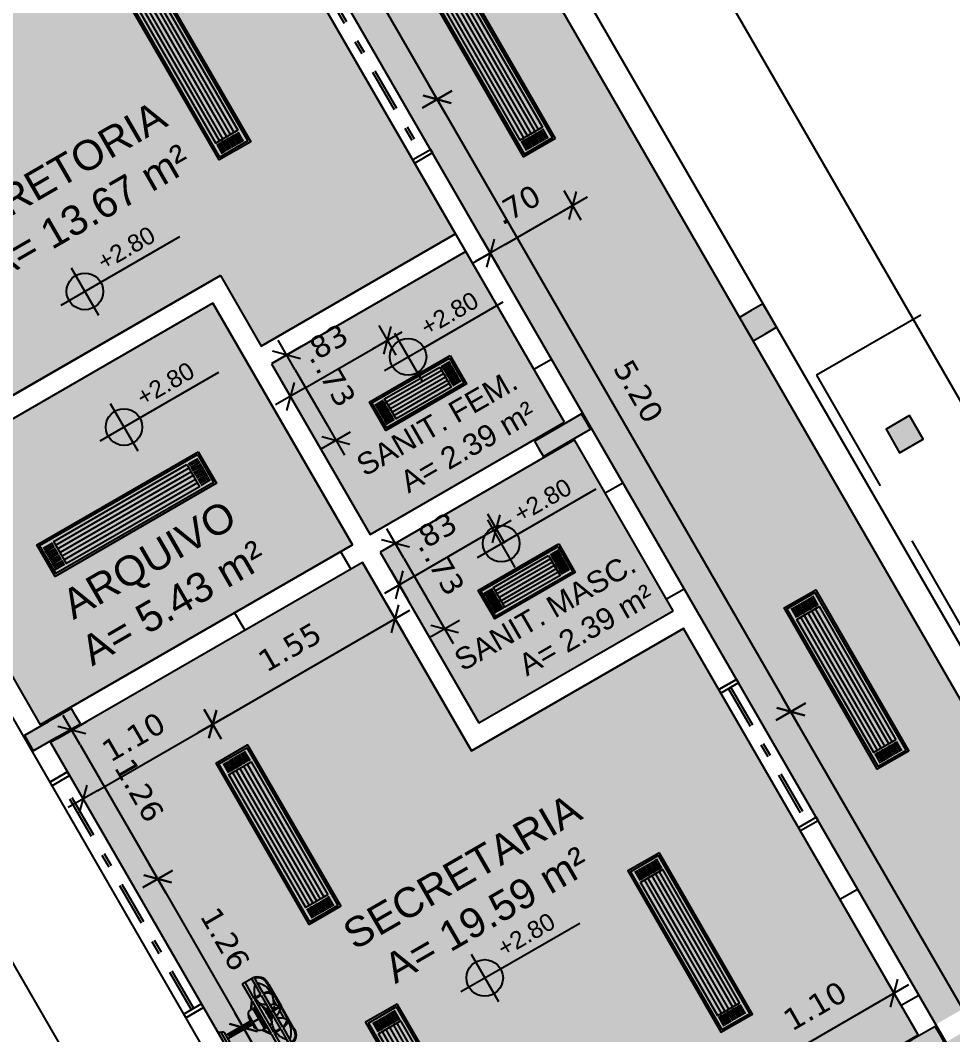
# Model space of a CAD drawing. Extents: x 38 to 175, y -50 to 32.
# Drawn here: x 65.8 to 72.66, y -12.17 to -4.71 of the extents above; entities that cross this region are included whole.
import ezdxf
from ezdxf.enums import TextEntityAlignment as Align

# ---------------------------------------------------------------- set-up
doc = ezdxf.new("R2010")
doc.units = 0
doc.header["$LTSCALE"] = 0.025
doc.header["$MEASUREMENT"] = 0
doc.linetypes.add('DASHDOT', pattern=[25.4, 12.7, -6.35, 0, -6.35])
doc.linetypes.add('TRACEJADO_G', pattern=[0.375, 0.25, -0.125])
doc.layers.get('0').update_dxf_attribs({"linetype": 'CONTINUOUS'})
doc.layers.get('DEFPOINTS').update_dxf_attribs({"linetype": 'CONTINUOUS'})
for name, color, linetype in [('A-COTAS', 1, 'CONTINUOUS'), ('A-FORRO', 3, 'CONTINUOUS'), ('A-PARED', 5, 'CONTINUOUS'), ('A-PARED-PISOS', 2, 'CONTINUOUS'), ('A-PAREDE', 5, 'CONTINUOUS'), ('A-PISOS-CTEL', 2, 'TRACEJADO_G'), ('A-PROJ ESQU', 1, 'DASHDOT'), ('A-SOLEIRA', 1, 'CONTINUOUS'), ('ACES-I', 251, 'CONTINUOUS'), ('ARQ-ALV-PROJEÇÃO', 8, 'CONTINUOUS'), ('ARQ-CTA-1_100', 1, 'CONTINUOUS'), ('ARQ-HTC', 9, 'CONTINUOUS'), ('ARQ-TXT-1_050', 2, 'CONTINUOUS'), ('ARQ-TXT-1_100', 2, 'CONTINUOUS'), ('BL-LUM-1', 1, 'CONTINUOUS'), ('BL-LUM-2', 2, 'CONTINUOUS'), ('BL-LUM-3', 3, 'CONTINUOUS'), ('BL-LUM-TXT', 2, 'CONTINUOUS'), ('EL-LEGENDA', 2, 'CONTINUOUS'), ('EL-LUMINÁRIAS', 3, 'CONTINUOUS')]:
    doc.layers.add(name, color=color, linetype=linetype)
doc.styles.add('A16-ESC50', font='arial.ttf', dxfattribs={"height": 0.08})
doc.styles.add('ESC-50-A20', font='arial.ttf', dxfattribs={"height": 0.1})
doc.styles.add('FNDE Texto Cota 0100', font='verdana.ttf', dxfattribs={"height": 0.16})
doc.dimstyles.new('FNDE 1-0100', dxfattribs={"dimscale": 2.5, "dimtxt": 0.16, "dimasz": 0.05, "dimexe": 0.15, "dimexo": 0.15, "dimgap": 0.05, "dimtad": 1, "dimzin": 4, "dimdsep": 46, "dimtxsty": 'FNDE Texto Cota 0100', "dimblk": 'tic', "dimcen": 0.15, "dimdle": 0.15, "dimse1": 1, "dimse2": 1, "dimclrd": 251, "dimclre": 251, "dimclrt": 256, "dimaunit": 1, "dimadec": 3, "dimazin": 0, "dimtfac": 1, "dimtix": 1, "dimtmove": 2, "dimatfit": 3, "dimldrblk": 'tic', "dimfxl": 0.15, "dimtvp": 1, "dimtolj": 1, "dimtzin": 0, "dimarcsym": 0})

# ---------------------------------------------------------------- blocks, each defined once
blk = doc.blocks.new('Lum-3320-sob')
at = {"layer": 'BL-LUM-1'}
for p, q in [((-0.6575, 0.09), (-0.5775, 0.09)), ((-0.6575, 0.075), (-0.5775, 0.075)), ((0.6575, 0.09), (0.5775, 0.09)), ((0.6575, 0.075), (0.5775, 0.075)), ((-0.6575, 0.06), (-0.5775, 0.06)), ((-0.6575, 0.045), (-0.5775, 0.045)), ((-0.6575, 0.03), (-0.5775, 0.03)), ((-0.6575, 0.015), (-0.5775, 0.015)), ((0.565, 0.062), (-0.565, 0.062)), ((0.565, 0.032), (-0.565, 0.032)), ((0.6575, 0.06), (0.5775, 0.06)), ((0.6575, 0.045), (0.5775, 0.045)), ((0.6575, 0.03), (0.5775, 0.03)), ((0.6575, 0.015), (0.5775, 0.015)), ((-0.6575, 0), (-0.5775, 0)), ((-0.6575, -0.015), (-0.5775, -0.015)), ((-0.6575, -0.03), (-0.5775, -0.03)), ((-0.6575, -0.045), (-0.5775, -0.045)), ((-0.6575, -0.06), (-0.5775, -0.06)), ((0.565, -0.032), (-0.565, -0.032)), ((0.565, -0.062), (-0.565, -0.062)), ((0.6575, 0), (0.5775, 0)), ((0.6575, -0.015), (0.5775, -0.015)), ((0.6575, -0.03), (0.5775, -0.03)), ((0.6575, -0.045), (0.5775, -0.045)), ((0.6575, -0.06), (0.5775, -0.06)), ((-0.6575, -0.075), (-0.5775, -0.075)), ((-0.6575, -0.09), (-0.5775, -0.09)), ((0.6575, -0.075), (0.5775, -0.075)), ((0.6575, -0.09), (0.5775, -0.09))]:
    blk.add_line(p, q, dxfattribs=at)
at = {"layer": 'BL-LUM-2'}
blk.add_line((0.565, 0), (-0.565, 0), dxfattribs=at)
for points in [[(0.67, 0.119), (0.67, -0.119), (-0.67, -0.119), (-0.67, 0.119)], [(0.565, 0.094), (0.565, -0.094), (-0.565, -0.094), (-0.565, 0.094)]]:
    blk.add_lwpolyline(points, close=True, dxfattribs=at)
at = {"layer": 'BL-LUM-3'}
blk.add_lwpolyline([(0.685, 0.134), (0.685, -0.134), (-0.685, -0.134), (-0.685, 0.134)], close=True, dxfattribs=at)
blk = doc.blocks.new('Lum-3320-sob-2x16')
at = {"layer": 'BL-LUM-1'}
for p, q in [((-0.3525, 0.09), (-0.2725, 0.09)), ((0.3525, 0.09), (0.2725, 0.09)), ((-0.3525, 0.075), (-0.2725, 0.075)), ((-0.3525, 0.06), (-0.2725, 0.06)), ((-0.3525, 0.045), (-0.2725, 0.045)), ((-0.3525, 0.03), (-0.2725, 0.03)), ((-0.3525, 0.015), (-0.2725, 0.015)), ((0.26, 0.062), (-0.26, 0.062)), ((0.26, 0.032), (-0.26, 0.032)), ((0.3525, 0.075), (0.2725, 0.075)), ((0.3525, 0.06), (0.2725, 0.06)), ((0.3525, 0.045), (0.2725, 0.045)), ((0.3525, 0.03), (0.2725, 0.03)), ((0.3525, 0.015), (0.2725, 0.015)), ((-0.3525, 0), (-0.2725, 0)), ((-0.3525, -0.015), (-0.2725, -0.015)), ((-0.3525, -0.03), (-0.2725, -0.03)), ((-0.3525, -0.045), (-0.2725, -0.045)), ((-0.3525, -0.06), (-0.2725, -0.06)), ((-0.3525, -0.075), (-0.2725, -0.075)), ((0.26, -0.032), (-0.26, -0.032)), ((0.26, -0.062), (-0.26, -0.062)), ((0.3525, 0), (0.2725, 0)), ((0.3525, -0.015), (0.2725, -0.015)), ((0.3525, -0.03), (0.2725, -0.03)), ((0.3525, -0.045), (0.2725, -0.045)), ((0.3525, -0.06), (0.2725, -0.06)), ((0.3525, -0.075), (0.2725, -0.075)), ((-0.3525, -0.09), (-0.2725, -0.09)), ((0.3525, -0.09), (0.2725, -0.09))]:
    blk.add_line(p, q, dxfattribs=at)
at = {"layer": 'BL-LUM-2'}
blk.add_line((0.26, 0), (-0.26, 0), dxfattribs=at)
for points in [[(0.365, 0.119), (0.365, -0.119), (-0.365, -0.119), (-0.365, 0.119)], [(0.26, 0.094), (0.26, -0.094), (-0.26, -0.094), (-0.26, 0.094)]]:
    blk.add_lwpolyline(points, close=True, dxfattribs=at)
at = {"layer": 'BL-LUM-3'}
blk.add_lwpolyline([(0.38, 0.134), (0.38, -0.134), (-0.38, -0.134), (-0.38, 0.134)], close=True, dxfattribs=at)
at = {"layer": 'BL-LUM-TXT', "style": 'A16-ESC50'}
blk.add_attdef('IT1.1A', text='', height=0.08, dxfattribs=at).set_placement((0.395, 0.149), align=Align.BOTTOM_RIGHT)
blk = doc.blocks.new('tic')
blk.add_line((-0.6, -0.6), (0.6, 0.6))
at = {"color": 251}
for p, q in [((0, -1), (0, 1)), ((-1, 0), (1, 0))]:
    blk.add_line(p, q, dxfattribs=at)
blk = doc.blocks.new('*D83')
at = {"layer": 'ARQ-CTA-1_100', "color": 251, "lineweight": -2, "transparency": 16777216}
blk.add_line((67.8983, -7.4147), (68.3963, -7.1272), dxfattribs=at)
at = {"layer": 'DEFPOINTS', "color": 0, "transparency": 16777216}
for p in [(68.3654, -6.8238), (68.5045, -7.0647), (67.651, -7.2363)]:
    blk.add_point(p, dxfattribs=at)
at = {"layer": 'ARQ-CTA-1_100', "color": 251, "lineweight": -2, "transparency": 16777216, "xscale": 0.125, "yscale": 0.125, "zscale": 0.125}
for p, rotation in [((68.5045, -7.0647), 30.00000000001669), ((67.79, -7.4772), 210.0000000000167)]:
    blk.add_blockref('tic', p, dxfattribs=dict(at, rotation=rotation))
at = {"layer": 'ARQ-CTA-1_100', "transparency": 16777216, "insert": (68.0429, -7.0902), "char_height": 0.16, "attachment_point": 5, "rotation": 30, "style": 'FNDE Texto Cota 0100'}
blk.add_mtext('\\A1;.83', dxfattribs=at)
blk = doc.blocks.new('*D84')
at = {"layer": 'ARQ-CTA-1_100', "color": 251, "lineweight": -2, "transparency": 16777216}
blk.add_line((67.8246, -7.2803), (68.0621, -7.6917), dxfattribs=at)
at = {"layer": 'DEFPOINTS', "color": 0, "transparency": 16777216}
for p in [(67.651, -7.2363), (68.1246, -7.8), (68.0135, -7.8641)]:
    blk.add_point(p, dxfattribs=at)
at = {"layer": 'ARQ-CTA-1_100', "color": 251, "lineweight": -2, "transparency": 16777216, "xscale": 0.125, "yscale": 0.125, "zscale": 0.125}
for p, rotation in [((67.7621, -7.1721), 120.0000000000166), ((68.1246, -7.8), 300.0000000000165)]:
    blk.add_blockref('tic', p, dxfattribs=dict(at, rotation=rotation))
at = {"layer": 'ARQ-CTA-1_100', "transparency": 16777216, "insert": (68.1238, -7.3819), "char_height": 0.16, "attachment_point": 5, "rotation": 300, "style": 'FNDE Texto Cota 0100'}
blk.add_mtext('\\A1;.73', dxfattribs=at)
blk = doc.blocks.new('*D85')
at = {"layer": 'ARQ-CTA-1_100', "color": 251, "lineweight": -2, "transparency": 16777216}
blk.add_line((68.6983, -8.8003), (69.1963, -8.5128), dxfattribs=at)
at = {"layer": 'DEFPOINTS', "color": 0, "transparency": 16777216}
for p in [(69.1654, -8.2094), (69.3045, -8.4503), (68.451, -8.6219)]:
    blk.add_point(p, dxfattribs=at)
at = {"layer": 'ARQ-CTA-1_100', "color": 251, "lineweight": -2, "transparency": 16777216, "xscale": 0.125, "yscale": 0.125, "zscale": 0.125}
for p, rotation in [((69.3045, -8.4503), 30.00000000001669), ((68.59, -8.8628), 210.0000000000167)]:
    blk.add_blockref('tic', p, dxfattribs=dict(at, rotation=rotation))
at = {"layer": 'ARQ-CTA-1_100', "transparency": 16777216, "insert": (68.8429, -8.4758), "char_height": 0.16, "attachment_point": 5, "rotation": 30, "style": 'FNDE Texto Cota 0100'}
blk.add_mtext('\\A1;.83', dxfattribs=at)
blk = doc.blocks.new('*D86')
at = {"layer": 'ARQ-CTA-1_100', "color": 251, "lineweight": -2, "transparency": 16777216}
blk.add_line((68.6246, -8.666), (68.8621, -9.0774), dxfattribs=at)
at = {"layer": 'DEFPOINTS', "color": 0, "transparency": 16777216}
for p in [(68.451, -8.6219), (68.9246, -9.1856), (68.8135, -9.2498)]:
    blk.add_point(p, dxfattribs=at)
at = {"layer": 'ARQ-CTA-1_100', "color": 251, "lineweight": -2, "transparency": 16777216, "xscale": 0.125, "yscale": 0.125, "zscale": 0.125}
for p, rotation in [((68.5621, -8.5577), 120.0000000000166), ((68.9246, -9.1856), 300.0000000000165)]:
    blk.add_blockref('tic', p, dxfattribs=dict(at, rotation=rotation))
at = {"layer": 'ARQ-CTA-1_100', "transparency": 16777216, "insert": (68.9238, -8.7675), "char_height": 0.16, "attachment_point": 5, "rotation": 300, "style": 'FNDE Texto Cota 0100'}
blk.add_mtext('\\A1;.73', dxfattribs=at)
blk = doc.blocks.new('*D87')
at = {"layer": 'ARQ-CTA-1_100', "color": 251, "lineweight": -2, "transparency": 16777216}
blk.add_line((66.374, -10.3746), (67.1102, -9.9496), dxfattribs=at)
at = {"layer": 'DEFPOINTS', "color": 0, "transparency": 16777216}
for p in [(66.9787, -9.4719), (67.2184, -9.8871), (66.0261, -10.0219)]:
    blk.add_point(p, dxfattribs=at)
at = {"layer": 'ARQ-CTA-1_100', "color": 251, "lineweight": -2, "transparency": 16777216, "xscale": 0.125, "yscale": 0.125, "zscale": 0.125}
for p, rotation in [((67.2184, -9.8871), 30.00000000001931), ((66.2658, -10.4371), 210.0000000000193)]:
    blk.add_blockref('tic', p, dxfattribs=dict(at, rotation=rotation))
at = {"layer": 'ARQ-CTA-1_100', "transparency": 16777216, "insert": (66.638, -9.9817), "char_height": 0.16, "attachment_point": 5, "rotation": 30, "style": 'FNDE Texto Cota 0100'}
blk.add_mtext('\\A1;1.10', dxfattribs=at)
blk = doc.blocks.new('*D88')
at = {"layer": 'ARQ-CTA-1_100', "color": 251, "lineweight": -2, "transparency": 16777216}
blk.add_line((67.3267, -9.8246), (68.4525, -9.1746), dxfattribs=at)
at = {"layer": 'DEFPOINTS', "color": 0, "transparency": 16777216}
for p in [(68.3211, -8.6969), (68.5607, -9.1121), (66.9787, -9.4719)]:
    blk.add_point(p, dxfattribs=at)
at = {"layer": 'ARQ-CTA-1_100', "color": 251, "lineweight": -2, "transparency": 16777216, "xscale": 0.125, "yscale": 0.125, "zscale": 0.125}
for p, rotation in [((68.5607, -9.1121), 30.00000000001204), ((67.2184, -9.8871), 210.0000000000121)]:
    blk.add_blockref('tic', p, dxfattribs=dict(at, rotation=rotation))
at = {"layer": 'ARQ-CTA-1_100', "transparency": 16777216, "insert": (67.7861, -9.3204), "char_height": 0.16, "attachment_point": 5, "rotation": 30, "style": 'FNDE Texto Cota 0100'}
blk.add_mtext('\\A1;1.55', dxfattribs=at)
blk = doc.blocks.new('*D91')
at = {"layer": 'ARQ-CTA-1_100', "color": 251, "lineweight": -2, "transparency": 16777216}
blk.add_line((71.3841, -12.3523), (72.1202, -11.9273), dxfattribs=at)
at = {"layer": 'DEFPOINTS', "color": 0, "transparency": 16777216}
for p in [(72.2285, -11.8648), (72.4049, -12.1703), (71.4523, -12.7203)]:
    blk.add_point(p, dxfattribs=at)
at = {"layer": 'ARQ-CTA-1_100', "color": 251, "lineweight": -2, "transparency": 16777216, "xscale": 0.125, "yscale": 0.125, "zscale": 0.125}
for p, rotation in [((72.2285, -11.8648), 30.00000000002841), ((71.2759, -12.4148), 210.0000000000285)]:
    blk.add_blockref('tic', p, dxfattribs=dict(at, rotation=rotation))
at = {"layer": 'ARQ-CTA-1_100', "transparency": 16777216, "insert": (71.648, -11.9594), "char_height": 0.16, "attachment_point": 5, "rotation": 30, "style": 'FNDE Texto Cota 0100'}
blk.add_mtext('\\A1;1.10', dxfattribs=at)
blk = doc.blocks.new('*D92')
at = {"layer": 'ARQ-CTA-1_100', "color": 251, "lineweight": -2, "transparency": 16777216}
blk.add_line((66.2453, -10.0397), (66.7516, -10.9165), dxfattribs=at)
at = {"layer": 'DEFPOINTS', "color": 0, "transparency": 16777216}
for p in [(66.0261, -10.0219), (66.8141, -11.0248), (66.6573, -11.1153)]:
    blk.add_point(p, dxfattribs=at)
at = {"layer": 'ARQ-CTA-1_100', "color": 251, "lineweight": -2, "transparency": 16777216, "xscale": 0.125, "yscale": 0.125, "zscale": 0.125}
for p, rotation in [((66.1828, -9.9314), 120.0000000000329), ((66.8141, -11.0248), 300.0000000000329)]:
    blk.add_blockref('tic', p, dxfattribs=dict(at, rotation=rotation))
at = {"layer": 'ARQ-CTA-1_100', "transparency": 16777216, "insert": (66.6789, -10.3739), "char_height": 0.16, "attachment_point": 5, "rotation": 300, "style": 'FNDE Texto Cota 0100'}
blk.add_mtext('\\A1;1.26', dxfattribs=at)
blk = doc.blocks.new('*D93')
at = {"layer": 'ARQ-CTA-1_100', "color": 251, "lineweight": -2, "transparency": 16777216}
blk.add_line((66.8766, -11.133), (67.3828, -12.0099), dxfattribs=at)
at = {"layer": 'DEFPOINTS', "color": 0, "transparency": 16777216}
for p in [(66.6573, -11.1153), (67.4453, -12.1182), (67.2886, -12.2086)]:
    blk.add_point(p, dxfattribs=at)
at = {"layer": 'ARQ-CTA-1_100', "color": 251, "lineweight": -2, "transparency": 16777216, "xscale": 0.125, "yscale": 0.125, "zscale": 0.125}
for p, rotation in [((66.8141, -11.0248), 120.0000000000292), ((67.4453, -12.1182), 300.0000000000292)]:
    blk.add_blockref('tic', p, dxfattribs=dict(at, rotation=rotation))
at = {"layer": 'ARQ-CTA-1_100', "transparency": 16777216, "insert": (67.3101, -11.4673), "char_height": 0.16, "attachment_point": 5, "rotation": 300, "style": 'FNDE Texto Cota 0100'}
blk.add_mtext('\\A1;1.26', dxfattribs=at)
blk = doc.blocks.new('*D94')
at = {"layer": 'ARQ-CTA-1_100', "color": 251, "lineweight": -2, "transparency": 16777216}
blk.add_line((67.5078, -12.2264), (68.0141, -13.1033), dxfattribs=at)
at = {"layer": 'DEFPOINTS', "color": 0, "transparency": 16777216}
for p in [(67.2886, -12.2086), (68.0766, -13.2115), (67.9198, -13.302)]:
    blk.add_point(p, dxfattribs=at)
at = {"layer": 'ARQ-CTA-1_100', "color": 251, "lineweight": -2, "transparency": 16777216, "xscale": 0.125, "yscale": 0.125, "zscale": 0.125}
for p, rotation in [((67.4453, -12.1182), 120.0000000000377), ((68.0766, -13.2115), 300.0000000000377)]:
    blk.add_blockref('tic', p, dxfattribs=dict(at, rotation=rotation))
at = {"layer": 'ARQ-CTA-1_100', "transparency": 16777216, "insert": (67.9414, -12.5607), "char_height": 0.16, "attachment_point": 5, "rotation": 300, "style": 'FNDE Texto Cota 0100'}
blk.add_mtext('\\A1;1.26', dxfattribs=at)
blk = doc.blocks.new('*D103')
at = {"layer": 'ARQ-CTA-1_100', "color": 251, "lineweight": -2, "transparency": 16777216}
blk.add_line((69.3681, -6.3604), (69.7578, -6.1354), dxfattribs=at)
at = {"layer": 'DEFPOINTS', "color": 0, "transparency": 16777216}
for p in [(69.5839, -5.5842), (68.9777, -5.9342), (69.866, -6.0729)]:
    blk.add_point(p, dxfattribs=at)
at = {"layer": 'ARQ-CTA-1_100', "color": 251, "lineweight": -2, "transparency": 16777216, "xscale": 0.125, "yscale": 0.125, "zscale": 0.125}
for p, rotation in [((69.866, -6.0729), 30.00000000001711), ((69.2598, -6.4229), 210.0000000000171)]:
    blk.add_blockref('tic', p, dxfattribs=dict(at, rotation=rotation))
at = {"layer": 'ARQ-CTA-1_100', "transparency": 16777216, "insert": (69.4588, -6.0675), "char_height": 0.16, "attachment_point": 5, "rotation": 30, "style": 'FNDE Texto Cota 0100'}
blk.add_mtext('\\A1;.70', dxfattribs=at)
blk = doc.blocks.new('*D104')
at = {"layer": 'ARQ-CTA-1_100', "color": 251, "lineweight": -2, "transparency": 16777216}
blk.add_line((67.6688, -3.2134), (68.8063, -5.1836), dxfattribs=at)
at = {"layer": 'DEFPOINTS', "color": 0, "transparency": 16777216}
for p in [(67.4098, -3.2186), (68.8688, -5.2919), (68.6723, -5.4053)]:
    blk.add_point(p, dxfattribs=at)
at = {"layer": 'ARQ-CTA-1_100', "color": 251, "lineweight": -2, "transparency": 16777216, "xscale": 0.125, "yscale": 0.125, "zscale": 0.125}
for p, rotation in [((67.6063, -3.1051), 120.0000000000174), ((68.8688, -5.2919), 300.0000000000173)]:
    blk.add_blockref('tic', p, dxfattribs=dict(at, rotation=rotation))
at = {"layer": 'ARQ-CTA-1_100', "transparency": 16777216, "insert": (68.418, -4.0943), "char_height": 0.16, "attachment_point": 5, "rotation": 300, "style": 'FNDE Texto Cota 0100'}
blk.add_mtext('\\A1;2.53', dxfattribs=at)
blk = doc.blocks.new('*D105')
at = {"layer": 'ARQ-CTA-1_100', "color": 251, "lineweight": -2, "transparency": 16777216}
blk.add_line((68.9313, -5.4001), (71.4063, -9.6869), dxfattribs=at)
at = {"layer": 'DEFPOINTS', "color": 0, "transparency": 16777216}
for p in [(68.6723, -5.4053), (71.4688, -9.7952), (71.2723, -9.9086)]:
    blk.add_point(p, dxfattribs=at)
at = {"layer": 'ARQ-CTA-1_100', "color": 251, "lineweight": -2, "transparency": 16777216, "xscale": 0.125, "yscale": 0.125, "zscale": 0.125}
for p, rotation in [((68.8688, -5.2919), 120.0000000000176), ((71.4688, -9.7952), 300.0000000000177)]:
    blk.add_blockref('tic', p, dxfattribs=dict(at, rotation=rotation))
at = {"layer": 'ARQ-CTA-1_100', "transparency": 16777216, "insert": (70.3492, -7.4394), "char_height": 0.16, "attachment_point": 5, "rotation": 300, "style": 'FNDE Texto Cota 0100'}
blk.add_mtext('\\A1;5.20', dxfattribs=at)
blk = doc.blocks.new('*D106')
at = {"layer": 'ARQ-CTA-1_100', "color": 251, "lineweight": -2, "transparency": 16777216}
blk.add_line((71.5313, -9.9034), (74.0063, -14.1903), dxfattribs=at)
at = {"layer": 'DEFPOINTS', "color": 0, "transparency": 16777216}
for p in [(71.2723, -9.9086), (74.0688, -14.2985), (73.8723, -14.412)]:
    blk.add_point(p, dxfattribs=at)
at = {"layer": 'ARQ-CTA-1_100', "color": 251, "lineweight": -2, "transparency": 16777216, "xscale": 0.125, "yscale": 0.125, "zscale": 0.125}
for p, rotation in [((71.4688, -9.7952), 120.0000000000175), ((74.0688, -14.2985), 300.0000000000175)]:
    blk.add_blockref('tic', p, dxfattribs=dict(at, rotation=rotation))
at = {"layer": 'ARQ-CTA-1_100', "transparency": 16777216, "insert": (72.9492, -11.9427), "char_height": 0.16, "attachment_point": 5, "rotation": 300, "style": 'FNDE Texto Cota 0100'}
blk.add_mtext('\\A1;5.20', dxfattribs=at)
blk = doc.blocks.new('*D154')
at = {"layer": 'ARQ-CTA-1_100', "color": 251, "lineweight": -2, "transparency": 16777216}
blk.add_line((61.8981, -4.722), (68.6964, -0.797), dxfattribs=at)
at = {"layer": 'DEFPOINTS', "color": 0, "transparency": 16777216}
for p in [(68.8047, -0.7345), (69.0066, -1.0843), (61.9918, -5.1343)]:
    blk.add_point(p, dxfattribs=at)
at = {"layer": 'ARQ-CTA-1_100', "color": 251, "lineweight": -2, "transparency": 16777216, "xscale": 0.125, "yscale": 0.125, "zscale": 0.125}
for p, rotation in [((68.8047, -0.7345), 30.0000000000178), ((61.7899, -4.7845), 210.0000000000178)]:
    blk.add_blockref('tic', p, dxfattribs=dict(at, rotation=rotation))
at = {"layer": 'ARQ-CTA-1_100', "transparency": 16777216, "insert": (65.1929, -2.5788), "char_height": 0.16, "attachment_point": 5, "rotation": 30, "style": 'FNDE Texto Cota 0100'}
blk.add_mtext('\\A1;8.10', dxfattribs=at)
blk = doc.blocks.new('*D155')
at = {"layer": 'ARQ-CTA-1_100', "color": 251, "lineweight": -2, "transparency": 16777216}
blk.add_line((61.5497, -5.5338), (70.1997, -20.516), dxfattribs=at)
at = {"layer": 'DEFPOINTS', "color": 0, "transparency": 16777216}
for p in [(61.9918, -5.1343), (70.7668, -20.333), (70.2622, -20.6243)]:
    blk.add_point(p, dxfattribs=at)
at = {"layer": 'ARQ-CTA-1_100', "color": 251, "lineweight": -2, "transparency": 16777216, "xscale": 0.125, "yscale": 0.125, "zscale": 0.125}
for p, rotation in [((61.4872, -5.4255), 120.0000000000158), ((70.2622, -20.6243), 300.0000000000159)]:
    blk.add_blockref('tic', p, dxfattribs=dict(at, rotation=rotation))
at = {"layer": 'ARQ-CTA-1_100', "transparency": 16777216, "insert": (66.054, -12.9214), "char_height": 0.16, "attachment_point": 5, "rotation": 300, "style": 'FNDE Texto Cota 0100'}
blk.add_mtext('\\A1;17.55', dxfattribs=at)
blk = doc.blocks.new('A$C4CB241E8')
at = {"layer": 'ACES-I'}
for p, q in [((0.224, 0.5003), (0.344, 0.5003)), ((0.224, 0.4903), (0.224, 0.5003)), ((0.234, 0.4803), (0.334, 0.4803)), ((0.234, 0.4703), (0.234, 0.4803)), ((0.244, 0.4603), (0.324, 0.4603)), ((0.269, 0.2522), (0.269, 0.4603)), ((0.299, 0.2519), (0.299, 0.4603)), ((0.334, 0.4703), (0.334, 0.4803)), ((0.344, 0.4903), (0.344, 0.5003)), ((0.2262, 0.2398), (0.3393, 0.2398)), ((0.2774, 0.2567), (0.2774, 0.2527)), ((0.2774, 0.2527), (0.2814, 0.243)), ((0.2867, 0.2581), (0.2788, 0.2581)), ((0.2881, 0.2527), (0.2841, 0.243)), ((0.2881, 0.2527), (0.2881, 0.2567)), ((0, 0.1664), (0, 0.0737)), ((0, 0.1664), (0.1367, 0.1664)), ((0.1367, 0.1664), (0.1417, 0.17)), ((0.1417, 0.17), (0.1979, 0.2115)), ((0.1979, 0.2028), (0.1477, 0.1664)), ((0.1477, 0.1664), (0.4202, 0.1664)), ((0.1979, 0.2028), (0.1979, 0.1664)), ((0.1979, 0.189), (0.3676, 0.189)), ((0.1979, 0.182), (0.273, 0.182)), ((0.293, 0.182), (0.3676, 0.182)), ((0.4241, 0.1716), (0.3675, 0.2133)), ((0.3676, 0.2045), (0.3676, 0.1664)), ((0.3676, 0.2045), (0.4202, 0.1664)), ((0.4312, 0.1664), (0.4241, 0.1716)), ((0.4312, 0.1664), (0.5655, 0.1664)), ((0.5655, 0.1664), (0.5655, 0.0737)), ((0, 0.1452), (0.1367, 0.1452)), ((0, 0.0886), (0.0552, 0.0886)), ((0.0552, 0.0886), (0.1367, 0.0886)), ((0.1367, 0.1314), (0.1367, 0.1452)), ((0.1367, 0.0886), (0.1367, 0.1314)), ((0.1438, 0.1452), (0.4241, 0.1452)), ((0.1438, 0.1324), (0.1438, 0.1452)), ((0.1438, 0.0886), (0.1438, 0.1324)), ((0.1438, 0.0886), (0.4241, 0.0886)), ((0.2757, 0.118), (0.2757, 0.0993)), ((0.2827, 0.0886), (0.2827, 0.0674)), ((0.2898, 0.118), (0.2898, 0.0993)), ((0.4241, 0.1452), (0.4241, 0.0886)), ((0.4312, 0.1452), (0.5655, 0.1452)), ((0.4312, 0.1299), (0.4312, 0.1452)), ((0.4312, 0.0886), (0.4312, 0.1299)), ((0.4312, 0.0886), (0.5188, 0.0886)), ((0.5188, 0.0886), (0.5655, 0.0886)), ((0.0082, 0.0674), (0.0461, 0.0674)), ((0.0461, 0.0674), (0.1367, 0.0674)), ((0.1023, 0.0071), (0.0832, 0.0074)), ((0.1023, 0), (0.0832, 0.0003)), ((0.1023, 0.0071), (0.1738, 0.0071)), ((0.1023, 0), (0.2827, 0)), ((0.1438, 0.0674), (0.2792, 0.0674)), ((0.2034, 0.0071), (0.2792, 0.0071)), ((0.2146, 0.0273), (0.2581, 0.0273)), ((0.2679, 0.0427), (0.2679, 0.0674)), ((0.2792, 0.0674), (0.2792, 0.0093)), ((0.2792, 0.0674), (0.2863, 0.0674)), ((0.2792, 0.0093), (0.2792, 0.0071)), ((0.4632, 0), (0.2827, 0)), ((0.2863, 0.0674), (0.2863, 0.0093)), ((0.2863, 0.0674), (0.4217, 0.0674)), ((0.2863, 0.0093), (0.2863, 0.0071)), ((0.2863, 0.0071), (0.3621, 0.0071)), ((0.3074, 0.0273), (0.3732, 0.0273)), ((0.4632, 0.0071), (0.3917, 0.0071)), ((0.4288, 0.0674), (0.5264, 0.0674)), ((0.4632, 0.0071), (0.4823, 0.0074)), ((0.4632, 0), (0.4823, 0.0003)), ((0.5264, 0.0674), (0.5573, 0.0674))]:
    blk.add_line(p, q, dxfattribs=at)
blk.add_lwpolyline([(0.273, 0.1841), (0.273, 0.1753), (0.293, 0.1753), (0.293, 0.1841)], close=True, dxfattribs=at)
for points in [[(0.2458, 0.0993), (0.2458, 0.0886)], [(0.3228, 0.0886), (0.3228, 0.0993), (0.2458, 0.0993)], [(0.2458, 0.0798), (0.2458, 0.0798)]]:
    blk.add_lwpolyline(points, dxfattribs=at)
for centre, radius, start, end in [((0.234, 0.4903), 0.01, 180, 270), ((0.244, 0.4703), 0.01, 180, 270), ((0.324, 0.4703), 0.01, 270, 0), ((0.334, 0.4903), 0.01, 270, 0), ((0.2262, 0.2115), 0.0283, 90, 180), ((0.2827, 0.1049), 0.148, 92.05933, 114.71907), ((0.2424, 0.2451), 0.00548, 36.90608, 175.17714), ((0.2788, 0.2567), 0.00141, 90, 180), ((0.2827, 0.2514), 0.00548, 13.98386, 166.01614), ((0.2827, 0.2435), 0.00141, 202.31344, 337.68656), ((0.2867, 0.2567), 0.00141, 0, 90), ((0.2827, 0.1049), 0.148, 65.28093, 87.94067), ((0.3231, 0.2451), 0.00548, 4.82286, 143.09392), ((0.3393, 0.2115), 0.0283, 3.73195, 90), ((0.1609, -0.0138), 0.1472, 99.44742, 135.89868), ((0.1609, -0.0138), 0.1472, 87.35508, 96.66887), ((0.1677, 0.1332), 0, 90, 303.57392), ((0.1645, 0.0797), 0.0536, 23.55921, 86.61296), ((0.2262, 0.1466), 0.0283, 182.97293, 248.62487), ((0.2137, 0.1011), 2.511308197128957e-15, 227.11842, 0), ((0.2761, 0.1271), 0.0676, 202.59925, 214.7226), ((0.2827, 0.2523), 0.148, 243.14166, 267.26204), ((0.2827, 1.0637), 0.9458, 265.94639, 274.05361), ((0.2827, 0.2523), 0.148, 272.73796, 296.85834), ((0.4153, -0.0176), 0.1483, 92.26852, 128.56782), ((0.3393, 0.1466), 0.0283, 291.37513, 357.02707), ((0.4153, -0.0176), 0.1483, 86.60099, 92.26852), ((0.4153, -0.0176), 0.1483, 45.71775, 83.83696), ((0.083, 0.0839), 0.0836, 187.02412, 270.14025), ((0.083, 0.0839), 0.0766, 192.46171, 270.14025), ((0.1582, 0.1645), 0.1483, 220.88472, 270.73174), ((0.2038, 0.0671), 0.0671, 179.71659, 229.3446), ((0.2038, 0.0671), 0.06, 179.6832, 237.01378), ((0.2038, 0.0671), 0.0671, 229.3446, 243.45751), ((0.1582, 0.1645), 0.1483, 274.99968, 292.34127), ((0.2038, 0.0671), 0.06, 237.01378, 269.65165), ((0.1582, 0.1645), 0.1483, 292.34127, 305.83049), ((0.3445, 0.1075), 0.1179, 199.85984, 236.35152), ((0.4402, -0.1072), 0.2283, 134.83756, 138.99117), ((0.4402, -0.1072), 0.2283, 130.12684, 132.38716), ((0.221, 0.1075), 0.1179, 303.64848, 317.16162), ((0.221, 0.1075), 0.1179, 317.16162, 340.14016), ((0.2974, 0.0198), 0.0676, 22.59925, 43.7437), ((0.409, 0.0672), 0.0536, 203.55921, 228.09902), ((0.3617, 0.0671), 0.06, 270.34835, 301.63581), ((0.409, 0.0672), 0.0536, 228.09902, 252.8541), ((0.3617, 0.0671), 0.0671, 296.54249, 307.53089), ((0.3617, 0.0671), 0.06, 301.63581, 0.3168), ((0.4126, 0.1608), 0.1472, 266.08893, 320.64579), ((0.3617, 0.0671), 0.0671, 307.53089, 0.28341), ((0.4825, 0.0839), 0.0836, 269.85975, 352.97588), ((0.4825, 0.0839), 0.0766, 269.85975, 347.53829)]:
    blk.add_arc(centre, radius, start, end, dxfattribs=at)

msp = doc.modelspace()

# ---------------------------------------------------------------- hatches: boundary and pattern name
at = {"layer": 'A-COTAS'}
h = msp.add_hatch(color=253, dxfattribs=at)
h.dxf.hatch_style = 1
h.paths.add_polyline_path([(72.3426, -7.6184), (72.1694, -7.7184), (72.2694, -7.8916), (72.4426, -7.7916)])
at = {"layer": 'A-PARED'}
h = msp.add_hatch(color=256, dxfattribs=at)
h.set_gradient(color1=(173, 173, 173), color2=(173, 173, 173))
h.paths.add_polyline_path([(71.4463, -18.8899), (71.4088, -18.825), (71.3713, -18.76), (71.1981, -18.86), (71.0248, -18.96), (71.0623, -19.025), (71.0998, -19.0899), (71.2731, -18.9899)])
h.paths.add_polyline_path([(75.1961, -16.7249), (75.1636, -16.6686), (75.1311, -16.6123), (74.9579, -16.7123), (74.7847, -16.8123), (74.8172, -16.8686), (74.8497, -16.9249), (75.0229, -16.8249)])
h.paths.add_polyline_path([(72.5961, -12.2216), (72.5636, -12.1653), (72.5311, -12.109), (72.3579, -12.209), (72.1847, -12.309), (72.2172, -12.3653), (72.2497, -12.4216), (72.4229, -12.3216)])
h.paths.add_polyline_path([(68.8463, -14.3866), (68.8138, -14.3303), (68.7813, -14.274), (68.6081, -14.374), (68.4348, -14.474), (68.4673, -14.5303), (68.4998, -14.5866), (68.6731, -14.4866)])
h.paths.add_polyline_path([(69.5847, -7.8057), (69.6172, -7.862), (69.6497, -7.9183), (69.8229, -7.8183), (69.9961, -7.7183), (69.9636, -7.662), (69.9311, -7.6057), (69.7579, -7.7057)])
h.paths.add_polyline_path([(76.5471, -15.9449), (76.4971, -15.8583), (76.4471, -15.7717), (76.3605, -15.8217), (76.2739, -15.8717), (76.3239, -15.9583), (76.3739, -16.0449), (76.4605, -15.9949)])
h.paths.add_polyline_path([(73.9646, -11.4719), (73.9146, -11.3853), (73.8646, -11.2987), (73.778, -11.3487), (73.6914, -11.3987), (73.7414, -11.4853), (73.7914, -11.5719), (73.878, -11.5219)])
h.paths.add_polyline_path([(71.3646, -6.9686), (71.3146, -6.882), (71.2646, -6.7954), (71.178, -6.8454), (71.0914, -6.8954), (71.1414, -6.982), (71.1914, -7.0686), (71.278, -7.0186)])
h.paths.add_polyline_path([(66.2463, -9.8833), (66.2138, -9.827), (66.1813, -9.7707), (66.0081, -9.8707), (65.8348, -9.9707), (65.8673, -10.027), (65.8998, -10.0833), (66.0731, -9.9833)])
h.paths.add_polyline_path([(68.5089, -2.4223), (68.5589, -2.5089), (68.6089, -2.5955), (68.6955, -2.5455), (68.7821, -2.4955), (68.7321, -2.4089), (68.6821, -2.3223), (68.5955, -2.3723)])
h.paths.add_polyline_path([(66.9847, -3.3023), (67.0172, -3.3586), (67.0497, -3.4149), (67.2229, -3.3149), (67.3961, -3.2149), (67.3636, -3.1586), (67.3311, -3.1023), (67.1579, -3.2023)])
h.paths.add_polyline_path([(63.2348, -5.4673), (63.2673, -5.5236), (63.2998, -5.5799), (63.4731, -5.4799), (63.6463, -5.3799), (63.6138, -5.3236), (63.5813, -5.2673), (63.4081, -5.3673)])
at = {"layer": 'ARQ-ALV-PROJEÇÃO', "linetype": 'Continuous'}
h = msp.add_hatch(color=251, dxfattribs=at)
h.paths.add_polyline_path([(66.279, -6.7049), (66.2118, -6.5885, 0.267949), (66.1446, -6.7049, 0.131652), (66.1626, -6.7721)])
h.paths.add_polyline_path([(66.279, -6.7049), (66.3462, -6.8213, 0.267949), (66.4134, -6.7049, 0.131652), (66.3954, -6.6377)])
h = msp.add_hatch(color=251, dxfattribs=at)
h.paths.add_polyline_path([(68.6554, -7.1858), (68.5882, -7.0694, 0.267949), (68.521, -7.1858, 0.131652), (68.539, -7.253)])
h.paths.add_polyline_path([(68.6554, -7.1858), (68.7226, -7.3022, 0.267949), (68.7898, -7.1858, 0.131652), (68.7718, -7.1186)])
h = msp.add_hatch(color=251, dxfattribs=at)
h.paths.add_polyline_path([(66.5668, -7.7026), (66.4996, -7.5862, 0.267949), (66.4324, -7.7026, 0.131652), (66.4504, -7.7698)])
h.paths.add_polyline_path([(66.5668, -7.7026), (66.634, -7.819, 0.267949), (66.7012, -7.7026, 0.131652), (66.6832, -7.6354)])
h = msp.add_hatch(color=251, dxfattribs=at)
h.paths.add_polyline_path([(69.3401, -8.5594), (69.2729, -8.443, 0.267949), (69.2057, -8.5594, 0.131652), (69.2237, -8.6266)])
h.paths.add_polyline_path([(69.3401, -8.5594), (69.4073, -8.6757, 0.267949), (69.4745, -8.5594, 0.131652), (69.4565, -8.4922)])
h = msp.add_hatch(color=251, dxfattribs=at)
h.paths.add_polyline_path([(69.2189, -11.7527), (69.1517, -11.6363, 0.267949), (69.0845, -11.7527, 0.131652), (69.1025, -11.8199)])
h.paths.add_polyline_path([(69.2189, -11.7527), (69.2861, -11.8691, 0.267949), (69.3533, -11.7527, 0.131652), (69.3353, -11.6855)])
at = {"layer": 'ARQ-HTC'}
h = msp.add_hatch(dxfattribs=at)
h.set_pattern_fill('AR-CONC', color=256, scale=0.1, style=2)
h.set_pattern_definition([(50, (0, 0), (0.71726, -0.062752), [0.075, -0.825]), (355, (0, 0), (-0.138751, 0.752192), [0.06, -0.66]), (100.4514, (0.0598, -0.0052), (0.578509, 0.68944), [0.06374, -0.701142]), (46.1842, (0, 0.2), (1.067241, -0.165519), [0.1125, -1.2375]), (96.6356, (0.0889, 0.1862), (0.934662, 0.974119), [0.09561, -1.051714]), (351.1842, (0, 0.2), (0.934662, 0.974119), [0.09, -0.99]), (21, (0.1, 0.15), (0.596907, -0.402619), [0.075, -0.825]), (326, (0.1, 0.15), (0.243315, 0.72515), [0.06, -0.66]), (71.4514, (0.14974, 0.11645), (0.8402224, 0.322531), [0.06374, -0.701142]), (37.5, (0, 0), (0.01215986, 0.33289385), [0, -0.652, 0, -0.67, 0, -0.6625]), (7.5, (0, 0), (0.2630695, 0.3944117), [0, -0.382, 0, -0.637, 0, -0.2525]), (327.5, (-0.223, 0), (0.5338224, -0.0225549), [0, -0.25, 0, -0.78, 0, -1.035]), (317.5, (-0.323, 0), (0.5831862, 0.100105), [0, -0.325, 0, -0.518, 0, -0.735])])
h.paths.add_polyline_path([(71.1511, -18.8987), (75.0049, -16.6737), (73.3799, -13.8591), (69.5261, -16.0841)])
h.paths.add_polyline_path([(75.1348, -16.5987), (72.6098, -12.2252), (73.7789, -11.5502), (76.3039, -15.9237)])
h.paths.add_polyline_path([(69.4511, -15.9542), (73.3049, -13.7292), (72.4799, -12.3002), (68.6261, -14.5252)])
h.paths.add_polyline_path([(72.5348, -12.0953), (70.0098, -7.7219), (71.1789, -7.0469), (73.7039, -11.4203)])
h.paths.add_polyline_path([(68.5511, -14.3953), (72.4049, -12.1703), (70.6799, -9.1826), (69.1211, -10.0826), (68.3211, -8.6969), (66.0261, -10.0219)])
h.paths.add_polyline_path([(69.176, -9.8777), (70.6049, -9.0527), (69.8799, -7.7969), (68.451, -8.6219)])
h.paths.add_polyline_path([(68.376, -8.492), (69.8049, -7.667), (69.0799, -6.4113), (67.651, -7.2363)])
h.paths.add_polyline_path([(65.9511, -9.892), (68.2461, -8.567), (67.2211, -6.7917), (64.9261, -8.1167)])
h.paths.add_polyline_path([(70.0098, -7.7219), (67.4098, -3.2186), (68.5789, -2.5436), (71.1789, -7.0469)])
h.paths.add_polyline_path([(67.276, -6.5868), (67.576, -7.1064), (69.0049, -6.2814), (67.2799, -3.2936), (63.4261, -5.5186), (64.8511, -7.9868)])

# ---------------------------------------------------------------- linework, layer by layer
at = {"layer": 'A-FORRO'}
for p, q in [((68.6771, -2.3137), (76.5521, -15.9536)), ((68.5789, -2.5436), (76.3039, -15.9237)), ((75.1348, -16.5987), (67.4098, -3.2186)), ((69.8049, -7.667), (67.2799, -3.2936)), ((63.2212, -5.4637, 1.9664), (71.0962, -19.1036, -10.179)), ((69.0049, -6.2814), (67.576, -7.1064)), ((69.0799, -6.4113), (67.651, -7.2363)), ((69.0799, -6.4113), (67.651, -7.2363)), ((67.276, -6.5868), (64.8511, -7.9868)), ((67.276, -6.5868), (67.576, -7.1064)), ((67.2211, -6.7917), (64.9261, -8.1167)), ((67.2211, -6.7917), (64.9261, -8.1167)), ((67.2211, -6.7917), (68.2461, -8.567)), ((68.2461, -8.567), (67.2211, -6.7917)), ((67.651, -7.2363), (68.376, -8.492)), ((67.651, -7.2363), (68.376, -8.492)), ((68.376, -8.492), (69.8049, -7.667)), ((69.8799, -7.7969), (68.451, -8.6219)), ((70.6049, -9.0527), (69.8799, -7.7969)), ((64.8511, -7.9868), (65.9511, -9.892)), ((64.9261, -8.1167, -3.1617), (65.9511, -9.892)), ((68.2461, -8.567), (65.9511, -9.892)), ((65.9511, -9.892), (68.2461, -8.567)), ((68.451, -8.6219), (69.176, -9.8777)), ((68.451, -8.6219), (69.176, -9.8777)), ((68.3211, -8.6969), (66.0261, -10.0219)), ((68.3211, -8.6969), (69.1211, -10.0826)), ((69.176, -9.8777), (70.6049, -9.0527)), ((69.176, -9.8777), (70.6049, -9.0527)), ((69.1211, -10.0826), (70.6799, -9.1826)), ((72.4049, -12.1703), (70.6799, -9.1826)), ((66.0261, -10.0219), (68.5511, -14.3953))]:
    msp.add_line(p, q, dxfattribs=at)
at = {"layer": 'A-PARED', "elevation": -10.179}
for points in [[(71.3646, -6.9686), (71.3146, -6.882), (71.2646, -6.7954), (71.178, -6.8454), (71.0914, -6.8954), (71.1414, -6.982), (71.1914, -7.0686), (71.278, -7.0186), (71.3646, -6.9686)], [(69.5847, -7.8057), (69.6172, -7.862), (69.6497, -7.9183), (69.8229, -7.8183), (69.9961, -7.7183), (69.9636, -7.662), (69.9311, -7.6057), (69.7579, -7.7057), (69.5847, -7.8057)], [(66.2463, -9.8833), (66.2138, -9.827), (66.1813, -9.7707), (66.0081, -9.8707), (65.8348, -9.9707), (65.8673, -10.027), (65.8998, -10.0833), (66.0731, -9.9833), (66.2463, -9.8833)], [(72.5961, -12.2216), (72.5636, -12.1653), (72.5311, -12.109), (72.3579, -12.209), (72.1847, -12.309), (72.2172, -12.3653), (72.2497, -12.4216), (72.4229, -12.3216), (72.5961, -12.2216)]]:
    msp.add_lwpolyline(points, close=True, dxfattribs=at)
at = {"layer": 'A-PARED-PISOS'}
msp.add_lwpolyline([(61.9918, -5.1343), (69.0066, -1.0843), (77.7816, -16.283), (70.7668, -20.333)], close=True, dxfattribs=at)
at = {"layer": 'A-PAREDE'}
msp.add_lwpolyline([(72.3426, -7.6184), (72.1694, -7.7184), (72.2694, -7.8916), (72.4426, -7.7916)], close=True, dxfattribs=at)
at = {"layer": 'A-PISOS-CTEL', "color": 1, "linetype": 'TRACEJADO_G', "ltscale": 150}
msp.add_lwpolyline([(73.7038, -10.8707), (76.9095, -9.0233), (74.8627, -5.4741), (71.657, -7.3215), (73.7038, -10.8707)], dxfattribs=at)
at = {"layer": 'A-PROJ ESQU'}
for p, q in [((68.0262, -4.4562), (68.7463, -5.7032)), ((68.0436, -4.4462), (68.7636, -5.6932)), ((68.8348, -5.6868), (68.7049, -5.7618)), ((68.8348, -5.6868), (68.7049, -5.7618)), ((68.8348, -5.6868), (68.7049, -5.7618)), ((68.8348, -5.6868), (68.7049, -5.7618)), ((69.1299, -6.4979), (69.2598, -6.4229)), ((69.5799, -7.2773), (69.7098, -7.2023)), ((69.5799, -7.2773), (69.7098, -7.2023)), ((70.1049, -8.1866), (70.2348, -8.1116)), ((68.1595, -8.617), (68.2345, -8.7469)), ((70.5549, -8.9661), (70.6848, -8.8911)), ((67.38, -9.067), (67.455, -9.1969)), ((71.0698, -9.5579), (70.9399, -9.6329)), ((71.0698, -9.5579), (70.9399, -9.6329)), ((70.9399, -9.6329), (71.0698, -9.5579)), ((71.0286, -9.6163), (71.5986, -10.6036)), ((71.0112, -9.6263), (71.5813, -10.6136)), ((66.1511, -10.2384), (66.0212, -10.3134)), ((66.0212, -10.3134), (66.1511, -10.2384)), ((66.1511, -10.2384), (66.0212, -10.3134)), ((67.0625, -11.987), (66.0926, -10.3069)), ((67.0798, -11.977), (66.1099, -10.2969)), ((71.6698, -10.5971), (71.5399, -10.6721)), ((71.6698, -10.5971), (71.5399, -10.6721)), ((71.6698, -10.5971), (71.5399, -10.6721)), ((71.6698, -10.5971), (71.5399, -10.6721)), ((71.8299, -11.1744), (71.9598, -11.0994)), ((72.2799, -11.9538), (72.4098, -11.8788)), ((67.1511, -11.9705), (67.0212, -12.0455)), ((67.0212, -12.0455), (67.1511, -11.9705)), ((67.1511, -11.9705), (67.0212, -12.0455))]:
    msp.add_line(p, q, dxfattribs=at)
for points in [[(68.8198, -5.6608), (68.8348, -5.6868), (68.7049, -5.7618), (68.6899, -5.7358)], [(71.0698, -9.5579), (71.0848, -9.5839), (70.9549, -9.6589), (70.9399, -9.6329)], [(66.1661, -10.2644), (66.1511, -10.2384), (66.0212, -10.3134), (66.0362, -10.3394)], [(71.6548, -10.5711), (71.6698, -10.5971), (71.5399, -10.6721), (71.5249, -10.6461)], [(67.1511, -11.9705), (67.1361, -11.9445), (67.0062, -12.0195), (67.0212, -12.0455)]]:
    msp.add_lwpolyline(points, close=True, dxfattribs=at)
at = {"layer": 'A-SOLEIRA'}
msp.add_line((71.7122, -10.6705), (71.7122, -10.6705), dxfattribs=at)
at = {"layer": 'ARQ-ALV-PROJEÇÃO', "color": 251, "linetype": 'Continuous'}
for p, q in [((66.3954, -6.6377), (66.9774, -6.3017)), ((66.1782, -6.5303), (66.3798, -6.8795)), ((66.1044, -6.8057), (66.3954, -6.6377)), ((68.7718, -7.1186), (69.3538, -6.7826)), ((68.5546, -7.0112), (68.7562, -7.3604)), ((68.4808, -7.2866), (68.7718, -7.1186)), ((66.6832, -7.6354), (67.2652, -7.2994)), ((66.466, -7.528), (66.6676, -7.8772)), ((66.3922, -7.8034), (66.6832, -7.6354)), ((69.4565, -8.4922), (70.0385, -8.1561)), ((69.2393, -8.3848), (69.4409, -8.7339)), ((69.1655, -8.6602), (69.4565, -8.4922)), ((69.3353, -11.6855), (69.9172, -11.3495)), ((69.1181, -11.5781), (69.3197, -11.9273)), ((69.0443, -11.8535), (69.3353, -11.6855))]:
    msp.add_line(p, q, dxfattribs=at)
for centre in [(66.279, -6.7049), (68.6554, -7.1858), (66.5668, -7.7026), (69.3401, -8.5594), (69.2189, -11.7527)]:
    msp.add_circle(centre, 0.1344, dxfattribs=at)
at = {"layer": 'ARQ-HTC'}
for points in [[(67.276, -6.5868), (67.576, -7.1064), (69.0049, -6.2814), (67.2799, -3.2936), (63.4261, -5.5186), (64.8511, -7.9868), (67.276, -6.5868)], [(68.5511, -14.3953), (72.4049, -12.1703), (70.6799, -9.1826), (69.1211, -10.0826), (68.3211, -8.6969), (66.0261, -10.0219), (68.5511, -14.3953)]]:
    msp.add_lwpolyline(points, dxfattribs=at)

# ---------------------------------------------------------------- block references
at = {"layer": 'A-COTAS', "linetype": 'Continuous', "xscale": -1, "rotation": 120.0000000000178}
msp.add_blockref('A$C4CB241E8', (67.5799, -11.7126), dxfattribs=at)
at = {"layer": 'EL-LEGENDA', "xscale": 0.8999999999999999, "yscale": 0.8999999999999999, "zscale": 0.8999999999999999, "rotation": 30.00000000003326}
for p in [(68.7279, -7.4516), (69.5279, -8.8373)]:
    msp.add_blockref('Lum-3320-sob-2x16', p, dxfattribs=at)
at = {"layer": 'EL-LUMINÁRIAS'}
for p, rotation in [((69.2785, -5.0553), 300.0000000000269), ((67.0398, -5.0777), 300.0000000000269), ((66.5861, -8.3418, -0.7904), 30.00000000002688), ((71.8785, -9.5586), 300.0000000000269), ((67.702, -10.6998, 6.0032), 300.0000000000269)]:
    msp.add_blockref('Lum-3320-sob', p, dxfattribs=dict(at, rotation=rotation))
at = {"layer": 'EL-LUMINÁRIAS', "xscale": -1, "rotation": 300.0000000000302}
for p in [(70.729, -11.4925, 18.0097), (68.802, -12.605, 6.0032)]:
    msp.add_blockref('Lum-3320-sob', p, dxfattribs=at)

# ---------------------------------------------------------------- texts
at = {"layer": 'ARQ-ALV-PROJEÇÃO', "color": 251, "linetype": 'Continuous', "style": 'ESC-50-A20'}
for p in [(66.4193, -6.555), (68.7957, -7.0359), (66.7071, -7.5527), (69.4804, -8.4095), (69.3592, -11.6028)]:
    msp.add_attdef('+2.80', p, 'NA', height=0.128, rotation=30, dxfattribs=at)
at = {"layer": 'ARQ-TXT-1_050', "color": 251, "char_height": 0.218453, "attachment_point": 1, "rotation": 30, "style": 'ESC-50-A20'}
for s, insert in [('\\pi0.91198;DIRETORIA  \\P\\pi0.89835;A= 13.67 m²', (64.5626, -6.5794)), ('\\pi1.0344;ARQUIVO  \\P\\pi0.98321;A= 5.43 m²', (65.1898, -9.4502)), ('\\pi0.76282;SECRETARIA  \\P\\pi0.89834;A= 19.59 m²', (67.492, -11.7445))]:
    msp.add_mtext_dynamic_manual_height_columns(s, width=3.278514, gutter_width=1, heights=[0], dxfattribs=dict(at, insert=insert))
at = {"layer": 'ARQ-TXT-1_100', "color": 251, "char_height": 0.16, "attachment_point": 3, "rotation": 30, "style": 'ESC-50-A20'}
for s, width, insert in [('\\pi0.60861;SANIT. FEM.\\P\\pi0.55253;A= 2.39 m²', 1.926877, (69.3964, -7.2728)), ('\\pi0.60861;SANIT. MASC.\\P\\pi0.55253;A= 2.39 m²', 2.240832, (70.2667, -8.6183))]:
    msp.add_mtext_dynamic_manual_height_columns(s, width=width, gutter_width=1, heights=[0], dxfattribs=dict(at, insert=insert))

# ---------------------------------------------------------------- dimensions: what is measured, and where the dimension line sits
at = {"layer": 'ARQ-CTA-1_100'}
for p1, p2, distance, picture, middle in [((61.9918, -5.1343), (69.0066, -1.0843), 0.4038, '*D154', (65.1929, -2.5788)), ((67.4098078161, -3.2185851879), (68.6723078161, -5.4052993325), 0.2268793072, '*D104', (68.4179610802, -4.0943370593)), ((61.9918, -5.1343), (70.7668, -20.333), -0.5826, '*D155', (66.054, -12.9214)), ((68.6723, -5.4053), (71.2723, -9.9086), 0.2269, '*D105', (70.3492, -7.4394)), ((68.9777, -5.9342), (69.5839, -5.5842), -0.5643, '*D103', (69.4588, -6.0675)), ((67.651, -7.2363), (68.3654, -6.8238), -0.2781, '*D83', (68.0429, -7.0902)), ((67.65096, -7.23628), (68.01346, -7.86415), 0.12836, '*D84', (68.1238, -7.38186)), ((68.451, -8.6219), (69.1654, -8.2094), -0.2781, '*D85', (68.8429, -8.4758)), ((68.451, -8.6219), (68.8135, -9.2498), 0.1284, '*D86', (68.9238, -8.7675)), ((66.9787, -9.4719), (68.3211, -8.6969), -0.4794, '*D88', (67.7861, -9.3204)), ((66.0261, -10.0219), (66.9787, -9.4719), -0.4794, '*D87', (66.638, -9.9817)), ((71.2723, -9.9086), (73.8723, -14.412), 0.2269, '*D106', (72.9492, -11.9427)), ((66.0261, -10.0219), (66.6573, -11.1153), 0.181, '*D92', (66.6789, -10.3739)), ((66.6573, -11.1153), (67.2886, -12.2086), 0.181, '*D93', (67.3101, -11.4673)), ((71.4523, -12.7203), (72.4049, -12.1703), 0.3528, '*D91', (71.648, -11.9594)), ((67.2886, -12.2086), (67.9198, -13.302), 0.181, '*D94', (67.9414, -12.5607))]:
    dim = msp.add_aligned_dim(p1=p1, p2=p2, distance=distance, dimstyle='FNDE 1-0100', dxfattribs=at)
    dim.commit()
    dim.dimension.update_dxf_attribs({"geometry": picture, "text_midpoint": middle})

doc.saveas('drawing.dxf')
